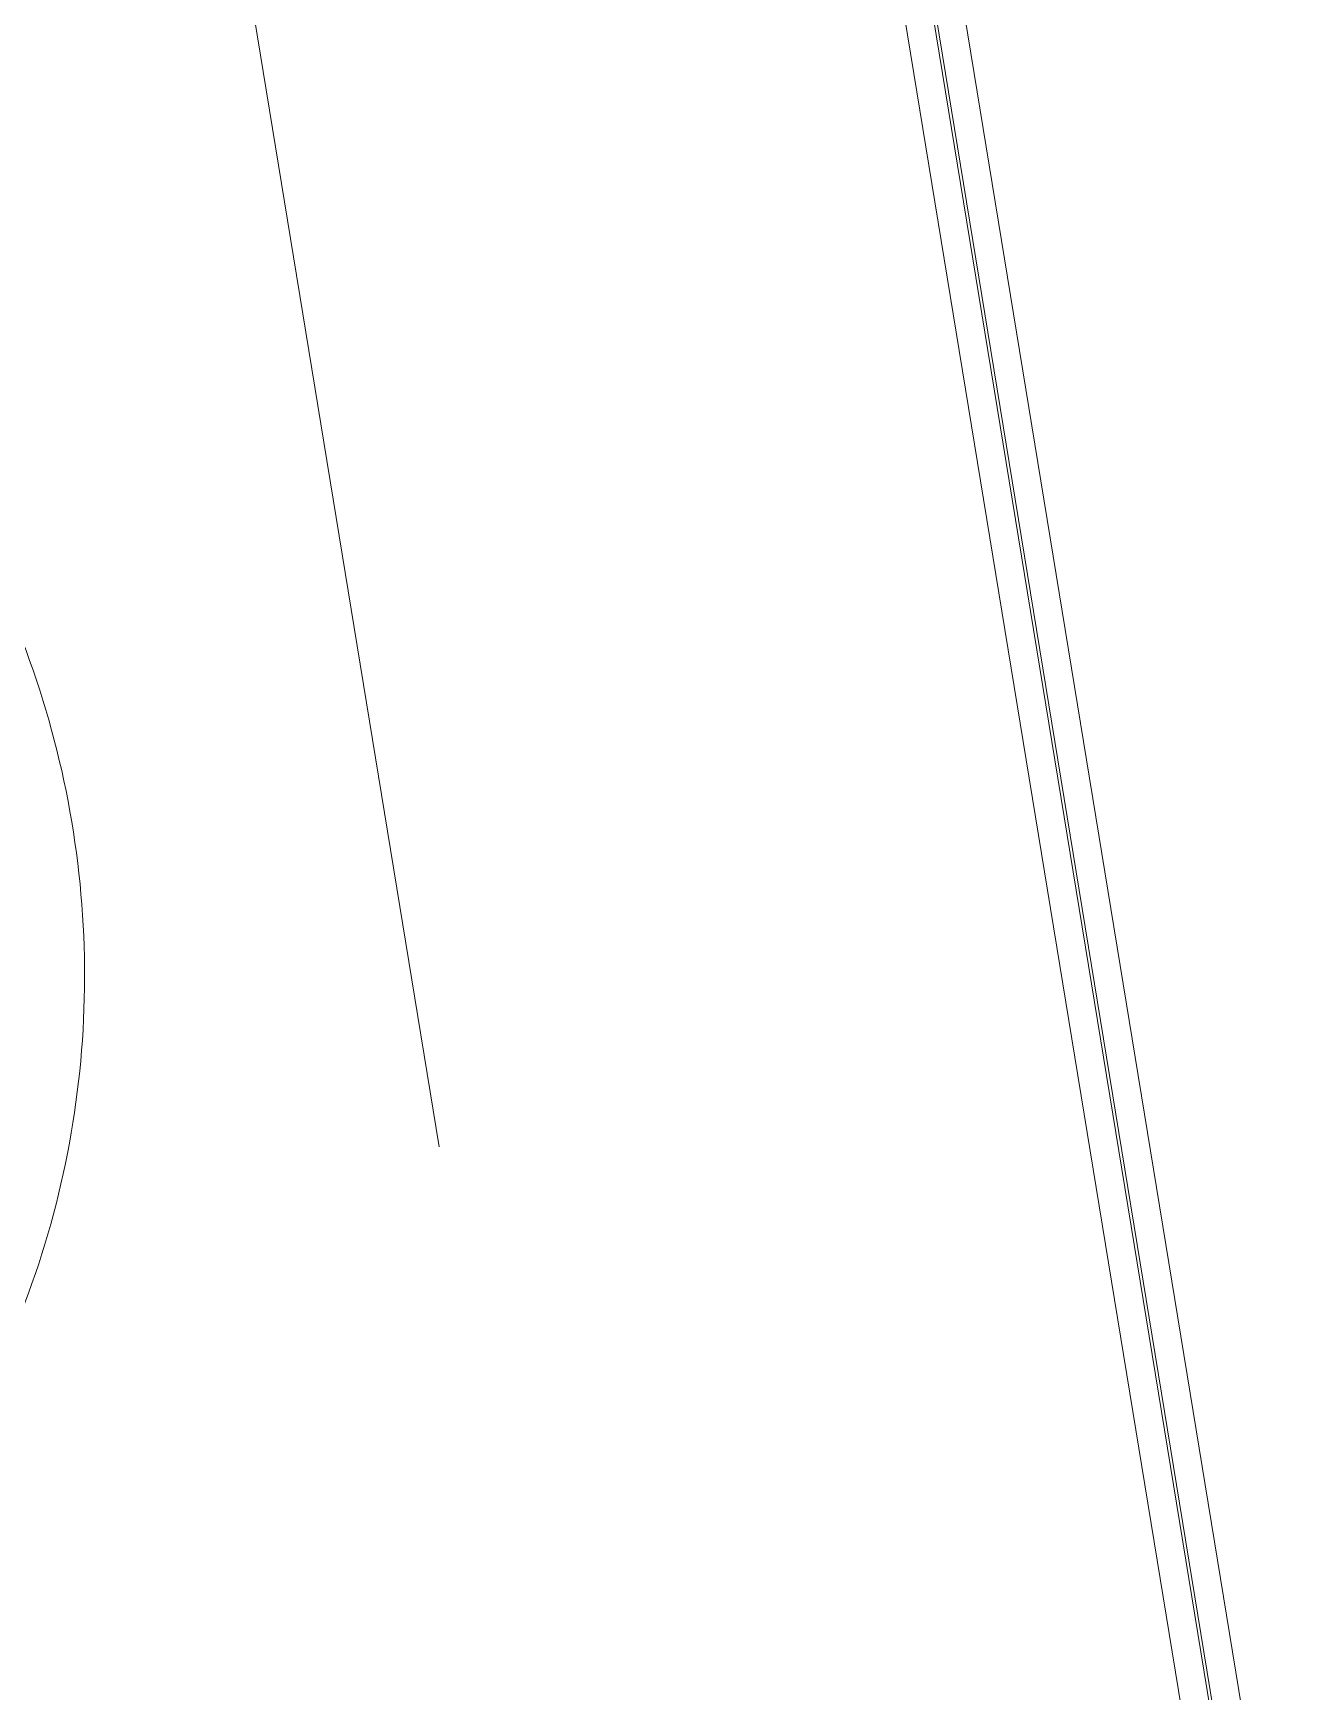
# Model space of a CAD drawing. Header units: millimetres. Extents: x -7970 to 6845, y -11075 to 1978.
# Drawn here: x 570.71 to 588.9, y -9272.92 to -9249.03 of the extents above; entities that cross this region are included whole.
import ezdxf

# ---------------------------------------------------------------- set-up
doc = ezdxf.new("R2010")
doc.units = ezdxf.units.MM
doc.header["$LTSCALE"] = 5
doc.linetypes.add('DASHED2', pattern=[9.525, 6.35, -3.175])
doc.layers.add('Layer0022', color=7, linetype='Continuous')

msp = doc.modelspace()

# ---------------------------------------------------------------- linework, layer by layer
at = {"layer": 'Layer0022', "color": 7, "linetype": 'Continuous', "lineweight": 18}
msp.add_line((588.897, -9277.908), (564.862, -9131.086), dxfattribs=at)
at = {"layer": 'Layer0022', "color": 7, "linetype": 'DASHED2', "lineweight": 18}
for p, q in [((588.495, -9277.983), (570.756, -9169.621)), ((563.735, -9186.742), (579.753, -9284.555)), ((588.266, -9276.837), (581.632, -9236.315)), ((587.864, -9276.913), (581.23, -9236.391))]:
    msp.add_line(p, q, dxfattribs=at)
at = {"layer": 'Layer0022', "color": 7, "linetype": 'Continuous', "lineweight": 18}
msp.add_open_spline([(558.717, -9249.47), (559.493, -9249.47), (560.663, -9249.582), (562.177, -9249.949), (563.658, -9250.461), (565.417, -9251.361), (566.983, -9252.575), (568.091, -9253.708), (569.097, -9254.944), (570.142, -9256.658), (571.008, -9258.908), (571.46, -9261.279), (571.483, -9263.69), (571.077, -9266.06), (570.389, -9267.936), (569.645, -9269.336), (568.78, -9270.654), (567.481, -9272.135), (565.932, -9273.344), (564.58, -9274.12), (563.517, -9274.601), (562.414, -9274.978), (561.659, -9275.159), (561.278, -9275.23)], degree=3, knots=[0, 0, 0, 0, 0.061514, 0.092395, 0.123355, 0.185478, 0.247988, 0.279418, 0.310935, 0.374124, 0.437517, 0.500982, 0.564379, 0.627576, 0.690467, 0.721808, 0.753053, 0.815186, 0.876969, 0.907788, 0.938557, 0.969288, 1, 1, 1, 1], dxfattribs=at)

doc.saveas('drawing.dxf')
